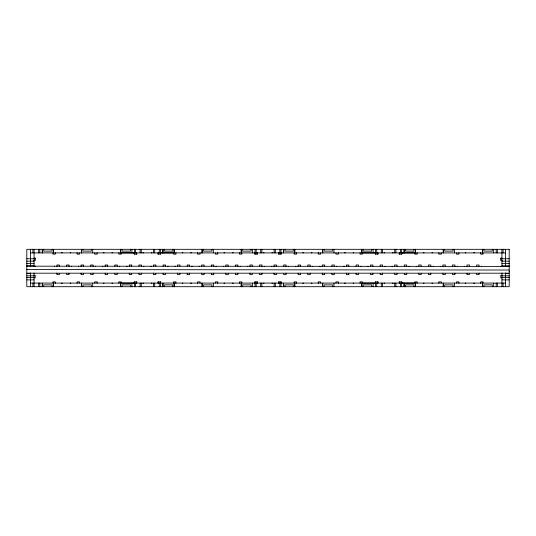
<?xml version="1.0" encoding="UTF-8"?>
<svg xmlns="http://www.w3.org/2000/svg" width="536" height="536" viewBox="0 0 536 536"><rect width="100%" height="100%" fill="white"/><g stroke="black" fill="none" stroke-linecap="round" stroke-linejoin="round"><path stroke-width="0.8" d="M26.8 273.192L509.2 273.192M26.8 269.575L509.2 270.023M509.2 271.832L509.2 271.384M509.2 266.405L26.8 266.184M134.134 252.918L121.27 252.925L121.27 254.131L118.858 254.131L118.858 252.69M30.418 252.898L505.582 252.918M375.334 252.918L362.47 252.925L362.47 254.131L360.058 254.131L360.058 252.69M34.036 258.151L35.242 258.151L35.242 260.563L33.708 260.563M501.964 258.151L500.758 258.151L500.758 260.563L502.292 260.563M26.8 258.761L35.242 258.761M500.758 258.761L509.2 258.761M26.8 261.173L34.036 261.173M501.964 261.173L509.2 261.173M26.8 263.384L34.036 263.384M501.964 263.384L509.2 263.384M26.8 265.796L34.036 265.796M501.964 265.796L509.2 265.796M27.859 273.42L28.381 273.42M29.44 273.42L29.969 273.42M506.031 273.42L506.56 273.42M507.619 273.42L508.141 273.42M33.708 275.437L35.242 275.437L35.242 277.849L34.036 277.849M502.292 275.437L500.758 275.437L500.758 277.849L501.964 277.849M26.8 275.832L34.036 275.832M501.964 275.832L509.2 275.832M26.8 277.454L34.036 277.454M501.964 277.454L509.2 277.454M26.8 279.866L34.036 279.866M501.964 279.866L509.2 279.866M30.418 283.082L505.582 283.082M401.866 283.082L414.73 283.075L414.73 281.869L417.142 281.869L417.142 283.31M401.866 252.918L414.73 252.925L414.73 254.131L417.142 254.131L417.142 252.69M160.666 252.918L173.53 252.925L173.53 254.131L175.942 254.131L175.942 252.69M375.334 283.082L362.47 283.075L362.47 281.869L360.058 281.869L360.058 283.31M134.134 283.082L121.27 283.075L121.27 281.869L118.858 281.869L118.858 283.31M505.582 249.3L505.582 266.747M505.582 272.945L505.582 286.7M503.036 249.3L503.036 252.918M503.036 283.082L503.036 286.7M501.904 249.3L501.964 266.633M501.964 273.012L501.964 286.7M500.758 266.184L500.758 266.633M497.354 249.3L497.354 252.918M497.354 283.082L497.354 286.7M496.215 249.3L496.215 252.918M496.215 283.082L496.215 286.7M493.669 249.3L493.669 252.918M493.723 283.082L493.669 286.7M492.296 249.3L492.296 251.109L483.854 251.109L483.854 249.3M492.296 286.7L492.296 284.891L483.854 284.891L483.854 286.7M483.07 252.925L483.07 254.131L480.658 254.131L480.658 252.69M483.07 283.075L483.07 281.869L480.658 281.869L480.658 283.31M482.474 249.3L482.474 252.918M482.474 283.082L482.474 286.7M482.427 249.3L482.427 252.918M482.427 283.082L482.427 286.7M481.462 266.184L481.462 266.633M479.05 266.633L479.05 264.992L476.638 264.992L476.638 266.198M479.05 273.192L479.05 274.64L476.638 274.64L476.638 273.434M473.824 252.69L473.824 252.918A0.905 0.905 0 0 0 474.394 252.724M473.824 283.31L473.824 283.082A0.905 0.905 0 0 1 474.394 283.276M469.402 266.198L469.402 264.992L466.99 264.992L466.99 266.633M469.402 273.434L469.402 274.64L466.99 274.64L466.99 273.192M465.784 252.69L465.784 252.918A0.905 0.905 0 0 1 465.215 252.724M465.784 283.31L465.784 283.082A0.905 0.905 0 0 0 465.215 283.276M464.578 266.184L464.578 266.633M458.95 252.69L458.95 254.131L456.538 254.131L456.538 252.925M458.95 283.31L458.95 281.869L456.538 281.869L456.538 283.075M457.342 266.184L457.342 266.633M454.93 266.633L454.93 264.992L452.518 264.992L452.518 266.198M454.93 273.192L454.93 274.64L452.518 274.64L452.518 273.434M454.548 249.3L454.495 252.918M454.548 283.082L454.495 286.7M453.121 249.3L453.121 251.109L444.679 251.109L444.679 249.3M453.121 286.7L453.121 284.891L444.679 284.891L444.679 286.7M445.282 266.198L445.282 264.992L442.87 264.992L442.87 266.633M445.282 273.434L445.282 274.64L442.87 274.64L442.87 273.192M441.262 252.925L441.262 254.131L438.85 254.131L438.85 252.69M441.262 283.075L441.262 281.869L438.85 281.869L438.85 283.31M440.458 266.184L440.458 266.633M433.222 266.184L433.222 266.633M432.016 252.69L432.016 252.918A0.905 0.905 0 0 0 432.586 252.724M432.016 283.31L432.016 283.082A0.905 0.905 0 0 1 432.586 283.276M430.81 266.633L430.81 264.992L428.398 264.992L428.398 266.198M430.81 273.192L430.81 274.64L428.398 274.64L428.398 273.434M423.976 252.69L423.976 252.918A0.905 0.905 0 0 1 423.407 252.724M423.976 283.31L423.976 283.082A0.905 0.905 0 0 0 423.407 283.276M421.162 266.198L421.162 264.992L418.75 264.992L418.75 266.633M421.162 273.434L421.162 274.64L418.75 274.64L418.75 273.192M416.338 266.184L416.338 266.633M415.373 249.3L415.373 252.918M415.373 283.082L415.373 286.7M415.32 249.3L415.32 252.918M415.32 283.082L415.32 286.7M413.946 249.3L413.946 251.109L405.504 251.109L405.504 249.3M413.946 286.7L413.946 284.891L405.504 284.891L405.504 286.7M409.102 266.184L409.102 266.633M406.69 266.633L406.69 264.992L404.278 264.992L404.278 266.198M406.69 273.192L406.69 274.64L404.278 274.64L404.278 273.434M401.886 252.69L401.866 254.124L399.173 254.138L399.173 252.932M401.886 283.31L401.866 281.876L399.173 281.876L399.173 283.082M401.585 249.3L401.585 254.138M401.585 281.876L401.585 286.7M400.446 249.3L400.446 252.918M400.446 283.082L400.446 286.7M399.454 252.69L399.454 254.124M399.454 281.876L399.454 283.31M397.042 266.198L397.042 264.992L394.63 264.992L394.63 266.633M397.042 273.434L397.042 274.64L394.63 274.64L394.63 273.192M395.896 249.3L395.896 252.918M395.896 283.082L395.896 286.7M394.764 249.3L394.764 252.918M394.764 283.082L394.764 286.7M392.62 252.69L392.62 252.918A0.905 0.905 0 0 0 393.19 252.711M392.62 283.31L392.62 283.082A0.905 0.905 0 0 1 393.19 283.289M392.218 266.184L392.218 266.633M384.982 266.184L384.982 266.633M384.58 252.69L384.58 252.918A0.905 0.905 0 0 1 384.011 252.711M384.58 283.31L384.58 283.082A0.905 0.905 0 0 0 384.011 283.289M382.57 266.633L382.57 264.992L380.158 264.992L380.158 266.198M382.57 273.192L382.57 274.64L380.158 274.64L380.158 273.434M382.436 249.3L382.436 252.918M382.436 283.082L382.436 286.7M381.304 249.3L381.304 252.918M381.304 283.082L381.304 286.7M378.027 252.932L378.027 254.138L375.334 254.124L375.314 252.69M378.027 283.082L378.027 281.876L375.334 281.876L375.314 283.31M377.746 252.69L377.746 254.124M377.746 281.876L377.746 283.31M376.754 249.3L376.754 252.918M376.754 283.082L376.754 286.7M375.615 249.3L375.615 254.138M375.615 281.876L375.615 286.7M373.069 249.3L373.123 252.918M373.123 283.082L373.123 286.7M372.922 266.198L372.922 264.992L370.51 264.992L370.51 266.633M372.922 273.434L372.922 274.64L370.51 274.64L370.51 273.192M371.696 249.3L371.696 251.109L363.254 251.109L363.254 249.3M371.696 286.7L371.696 284.891L363.254 284.891L363.254 286.7M368.098 266.184L368.098 266.633M361.874 249.3L361.874 252.918M361.874 283.082L361.874 286.7M361.827 249.3L361.827 252.918M361.827 283.082L361.827 286.7M360.862 266.184L360.862 266.633M358.45 266.633L358.45 264.992L356.038 264.992L356.038 266.198M358.45 273.192L358.45 274.64L356.038 274.64L356.038 273.434M353.224 252.69L353.224 252.918A0.905 0.905 0 0 0 353.793 252.724M353.224 283.31L353.224 283.082A0.905 0.905 0 0 1 353.793 283.276M348.802 266.198L348.802 264.992L346.39 264.992L346.39 266.633M348.802 273.434L348.802 274.64L346.39 274.64L346.39 273.192M345.184 252.69L345.184 252.918A0.905 0.905 0 0 1 344.615 252.724M345.184 283.31L345.184 283.082A0.905 0.905 0 0 0 344.615 283.276M343.978 266.184L343.978 266.633M338.35 252.69L338.35 254.131L335.938 254.131L335.938 252.925M338.35 283.31L338.35 281.869L335.938 281.869L335.938 283.075M336.742 266.184L336.742 266.633M334.33 266.633L334.33 264.992L331.918 264.992L331.918 266.198M334.33 273.192L334.33 274.64L331.918 274.64L331.918 273.434M333.895 249.3L333.948 252.918M333.948 283.082L333.895 286.7M332.521 249.3L332.521 251.109L324.079 251.109L324.079 249.3M332.521 286.7L332.521 284.891L324.079 284.891L324.079 286.7M324.682 266.198L324.682 264.992L322.27 264.992L322.27 266.633M324.682 273.434L324.682 274.64L322.27 274.64L322.27 273.192M320.662 252.925L320.662 254.131L318.25 254.131L318.25 252.69M320.662 283.075L320.662 281.869L318.25 281.869L318.25 283.31M319.858 266.184L319.858 266.633M312.622 266.184L312.622 266.633M311.416 252.69L311.416 252.918A0.905 0.905 0 0 0 311.986 252.724M311.416 283.31L311.416 283.082A0.905 0.905 0 0 1 311.986 283.276M310.21 266.633L310.21 264.992L307.798 264.992L307.798 266.198M310.21 273.192L310.21 274.64L307.798 274.64L307.798 273.434M303.376 252.69L303.376 252.918A0.905 0.905 0 0 1 302.807 252.724M303.376 283.31L303.376 283.082A0.905 0.905 0 0 0 302.807 283.276M300.562 266.198L300.562 264.992L298.15 264.992L298.15 266.633M300.562 273.434L300.562 274.64L298.15 274.64L298.15 273.192M296.542 252.69L296.542 254.131L294.13 254.131L294.13 252.925M296.542 283.31L296.542 281.869L294.13 281.869L294.13 283.075M295.738 266.184L295.738 266.633M294.773 249.3L294.773 252.918M294.773 283.082L294.773 286.7M294.72 249.3L294.72 252.918M294.72 283.082L294.72 286.7M293.346 249.3L293.346 251.109L284.904 251.109L284.904 249.3M293.346 286.7L293.346 284.891L284.904 284.891L284.904 286.7M288.502 266.184L288.502 266.633M286.09 266.633L286.09 264.992L283.678 264.992L283.678 266.198M286.09 273.192L286.09 274.64L283.678 274.64L283.678 273.434M281.286 252.69L281.266 254.131L278.573 254.138L278.573 252.932M281.286 283.31L281.266 281.869L278.573 281.876L278.573 283.082M280.985 249.3L280.985 254.138M280.985 281.876L280.985 286.7M279.846 249.3L279.846 252.918M279.846 283.082L279.846 286.7M278.854 252.69L278.854 254.131M278.854 281.869L278.854 283.31M276.442 266.198L276.442 264.992L274.03 264.992L274.03 266.633M276.442 273.434L276.442 274.64L274.03 274.64L274.03 273.192M275.296 249.3L275.296 252.918M275.296 283.082L275.296 286.7M274.164 249.3L274.164 252.918M274.164 283.082L274.164 286.7M272.02 252.69L272.02 252.918A0.905 0.905 0 0 0 272.59 252.724M272.02 283.31L272.02 283.082A0.905 0.905 0 0 1 272.59 283.276M271.618 266.184L271.618 266.633M264.382 266.184L264.382 266.633M263.98 252.69L263.98 252.918A0.905 0.905 0 0 1 263.411 252.724M263.98 283.31L263.98 283.082A0.905 0.905 0 0 0 263.411 283.276M261.97 266.633L261.97 264.992L259.558 264.992L259.558 266.198M261.97 273.192L261.97 274.64L259.558 274.64L259.558 273.434M261.836 249.3L261.836 252.918M261.836 283.082L261.836 286.7M260.704 249.3L260.704 252.918M260.704 283.082L260.704 286.7M257.427 252.932L257.427 254.138L254.734 254.131L254.714 252.69M257.427 283.082L257.427 281.876L254.734 281.869L254.714 283.31M257.146 252.69L257.146 254.131M257.146 281.869L257.146 283.31M256.154 249.3L256.154 252.918M256.154 283.082L256.154 286.7M255.015 249.3L255.015 254.138M255.015 281.876L255.015 286.7M252.523 249.3L252.476 252.918M252.523 283.082L252.523 286.7M252.322 266.198L252.322 264.992L249.91 264.992L249.91 266.633M252.322 273.434L252.322 274.64L249.91 274.64L249.91 273.192M251.096 249.3L251.096 251.109L242.654 251.109L242.654 249.3M251.096 286.7L251.096 284.891L242.654 284.891L242.654 286.7M247.498 266.184L247.498 266.633M241.87 252.925L241.87 254.131L239.458 254.131L239.458 252.69M241.87 283.075L241.87 281.869L239.458 281.869L239.458 283.31M241.28 249.3L241.28 252.918M241.28 283.082L241.28 286.7M241.227 249.3L241.227 252.918M241.227 283.082L241.227 286.7M240.262 266.184L240.262 266.633M237.85 266.633L237.85 264.992L235.438 264.992L235.438 266.198M237.85 273.192L237.85 274.64L235.438 274.64L235.438 273.434M232.624 252.69L232.624 252.918A0.905 0.905 0 0 0 233.194 252.724M232.624 283.31L232.624 283.082A0.905 0.905 0 0 1 233.194 283.276M228.202 266.198L228.202 264.992L225.79 264.992L225.79 266.633M228.202 273.434L228.202 274.64L225.79 274.64L225.79 273.192M224.584 252.69L224.584 252.918A0.905 0.905 0 0 1 224.015 252.724M224.584 283.31L224.584 283.082A0.905 0.905 0 0 0 224.015 283.276M223.378 266.184L223.378 266.633M217.75 252.69L217.75 254.131L215.338 254.131L215.338 252.925M217.75 283.31L217.75 281.869L215.338 281.869L215.338 283.075M216.142 266.184L216.142 266.633M213.73 266.633L213.73 264.992L211.318 264.992L211.318 266.198M213.73 273.192L213.73 274.64L211.318 274.64L211.318 273.434M213.301 249.3L213.301 252.918M213.348 283.082L213.348 286.7M211.921 249.3L211.921 251.109L203.479 251.109L203.479 249.3M211.921 286.7L211.921 284.891L203.479 284.891L203.479 286.7M204.082 266.198L204.082 264.992L201.67 264.992L201.67 266.633M204.082 273.434L204.082 274.64L201.67 274.64L201.67 273.192M200.062 252.925L200.062 254.131L197.65 254.131L197.65 252.69M200.062 283.075L200.062 281.869L197.65 281.869L197.65 283.31M199.258 266.184L199.258 266.633M192.022 266.184L192.022 266.633M190.816 252.69L190.816 252.918A0.905 0.905 0 0 0 191.386 252.724M190.816 283.31L190.816 283.082A0.905 0.905 0 0 1 191.386 283.276M189.61 266.633L189.61 264.992L187.198 264.992L187.198 266.198M189.61 273.192L189.61 274.64L187.198 274.64L187.198 273.434M182.776 252.69L182.776 252.918A0.905 0.905 0 0 1 182.207 252.724M182.776 283.31L182.776 283.082A0.905 0.905 0 0 0 182.207 283.276M179.962 266.198L179.962 264.992L177.55 264.992L177.55 266.633M179.962 273.434L179.962 274.64L177.55 274.64L177.55 273.192M175.942 283.31L175.942 281.869L173.53 281.869L173.53 283.075M175.138 266.184L175.138 266.633M174.173 249.3L174.173 252.918M174.173 283.082L174.173 286.7M174.126 249.3L174.126 252.918M174.126 283.082L174.126 286.7M172.746 249.3L172.746 251.109L164.304 251.109L164.304 249.3M172.746 286.7L172.746 284.891L164.304 284.891L164.304 286.7M167.902 266.184L167.902 266.633M165.49 266.633L165.49 264.992L163.078 264.992L163.078 266.198M165.49 273.192L165.49 274.64L163.078 274.64L163.078 273.434M160.686 252.69L160.666 254.124L157.973 254.138L157.973 252.932M160.686 283.31L160.666 281.876L157.973 281.876L157.973 283.082M160.385 249.3L160.385 254.138M160.385 281.876L160.385 286.7M159.246 249.3L159.246 252.918M159.246 283.082L159.246 286.7M158.254 252.69L158.254 254.124M158.254 281.876L158.254 283.31M155.842 266.198L155.842 264.992L153.43 264.992L153.43 266.633M155.842 273.434L155.842 274.64L153.43 274.64L153.43 273.192M154.696 249.3L154.696 252.918M154.696 283.082L154.696 286.7M153.564 249.3L153.564 252.918M153.564 283.082L153.564 286.7M151.42 252.69L151.42 252.918A0.905 0.905 0 0 0 151.989 252.711M151.42 283.31L151.42 283.082A0.905 0.905 0 0 1 151.989 283.289M151.018 266.184L151.018 266.633M143.782 266.184L143.782 266.633M143.38 252.69L143.38 252.918A0.905 0.905 0 0 1 142.811 252.711M143.38 283.31L143.38 283.082A0.905 0.905 0 0 0 142.811 283.289M141.37 266.633L141.37 264.992L138.958 264.992L138.958 266.198M141.37 273.192L141.37 274.64L138.958 274.64L138.958 273.434M141.236 249.3L141.236 252.918M141.236 283.082L141.236 286.7M140.104 249.3L140.104 252.918M140.104 283.082L140.104 286.7M136.827 252.932L136.827 254.138L134.134 254.124L134.114 252.69M136.827 283.082L136.827 281.876L134.134 281.876L134.114 283.31M136.546 252.69L136.546 254.124M136.546 281.876L136.546 283.31M135.554 249.3L135.554 252.918M135.554 283.082L135.554 286.7M134.415 249.3L134.415 254.138M134.415 281.876L134.415 286.7M131.876 249.3L131.876 252.918M131.876 283.082L131.876 286.7M131.722 266.198L131.722 264.992L129.31 264.992L129.31 266.633M131.722 273.434L131.722 274.64L129.31 274.64L129.31 273.192M130.496 249.3L130.496 251.109L122.054 251.109L122.054 249.3M130.496 286.7L130.496 284.891L122.054 284.891L122.054 286.7M126.898 266.184L126.898 266.633M120.68 249.3L120.68 252.918M120.68 283.082L120.68 286.7M120.627 249.3L120.627 252.918M120.627 283.082L120.627 286.7M119.662 266.184L119.662 266.633M117.25 266.633L117.25 264.992L114.838 264.992L114.838 266.198M117.25 273.192L117.25 274.64L114.838 274.64L114.838 273.434M112.024 252.69L112.024 252.918A0.905 0.905 0 0 0 112.594 252.724M112.024 283.31L112.024 283.082A0.905 0.905 0 0 1 112.594 283.276M107.602 266.198L107.602 264.992L105.19 264.992L105.19 266.633M107.602 273.434L107.602 274.64L105.19 274.64L105.19 273.192M103.984 252.69L103.984 252.918A0.905 0.905 0 0 1 103.415 252.724M103.984 283.31L103.984 283.082A0.905 0.905 0 0 0 103.415 283.276M102.778 266.184L102.778 266.633M97.15 252.69L97.15 254.131L94.738 254.131L94.738 252.925M97.15 283.31L97.15 281.869L94.738 281.869L94.738 283.075M95.542 266.184L95.542 266.633M93.13 266.633L93.13 264.992L90.718 264.992L90.718 266.198M93.13 273.192L93.13 274.64L90.718 274.64L90.718 273.434M92.748 249.3L92.701 252.918M92.701 283.082L92.701 286.7M91.321 249.3L91.321 251.109L82.879 251.109L82.879 249.3M91.321 286.7L91.321 284.891L82.879 284.891L82.879 286.7M83.482 266.198L83.482 264.992L81.07 264.992L81.07 266.633M83.482 273.434L83.482 274.64L81.07 274.64L81.07 273.192M79.462 252.925L79.462 254.131L77.05 254.131L77.05 252.69M79.462 283.075L79.462 281.869L77.05 281.869L77.05 283.31M78.658 266.184L78.658 266.633M71.422 266.184L71.422 266.633M70.216 252.69L70.216 252.918A0.905 0.905 0 0 0 70.786 252.724M70.216 283.31L70.216 283.082A0.905 0.905 0 0 1 70.786 283.276M69.01 266.633L69.01 264.992L66.598 264.992L66.598 266.198M69.01 273.192L69.01 274.64L66.598 274.64L66.598 273.434M62.176 252.69L62.176 252.918A0.905 0.905 0 0 1 61.607 252.724M62.176 283.31L62.176 283.082A0.905 0.905 0 0 0 61.607 283.276M59.362 266.198L59.362 264.992L56.95 264.992L56.95 266.633M59.362 273.434L59.362 274.64L56.95 274.64L56.95 273.192M55.342 252.69L55.342 254.131L52.93 254.131L52.93 252.925M55.342 283.31L55.342 281.869L52.93 281.869L52.93 283.075M54.538 266.184L54.538 266.633M53.573 249.3L53.573 252.918M53.573 283.082L53.573 286.7M53.526 249.3L53.526 252.918M53.526 283.082L53.526 286.7M52.146 249.3L52.146 251.109L43.704 251.109L43.704 249.3M52.146 286.7L52.146 284.891L43.704 284.891L43.704 286.7M39.785 249.3L39.785 252.918M39.785 283.082L39.785 286.7M38.646 249.3L38.646 252.918M38.646 283.082L38.646 286.7M35.242 266.184L35.242 266.633M34.096 249.3L34.036 266.633M34.036 273.012L34.036 286.7M32.964 249.3L32.964 252.918M32.964 283.082L32.964 286.7M30.418 249.3L30.418 266.747M30.418 272.945L30.418 286.7M509.2 249.314L26.8 249.314L26.8 286.7L509.2 286.7L509.2 249.3M443.299 252.918L443.299 249.3L443.252 252.918M443.299 286.7L443.299 283.082L443.252 286.7M404.124 252.918L404.124 249.3L404.077 252.918M404.124 286.7L404.124 283.082L404.077 286.7M322.699 252.918L322.699 249.3L322.652 252.918M322.699 286.7L322.699 283.082L322.652 286.7M283.524 252.918L283.524 249.3L283.477 252.918M283.524 286.7L283.524 283.082L283.477 286.7M202.106 252.918L202.106 249.3L202.052 252.918M202.106 286.7L202.106 283.082L202.052 286.7M162.931 252.918L162.931 249.3L162.877 252.918M162.931 286.7L162.931 283.082L162.877 286.7M81.506 252.918L81.506 249.3L81.452 252.918M81.506 286.7L81.506 283.082L81.452 286.7M42.331 252.918L42.331 249.3L42.277 252.918M42.331 286.7L42.331 283.082L42.277 286.7"/></g></svg>
